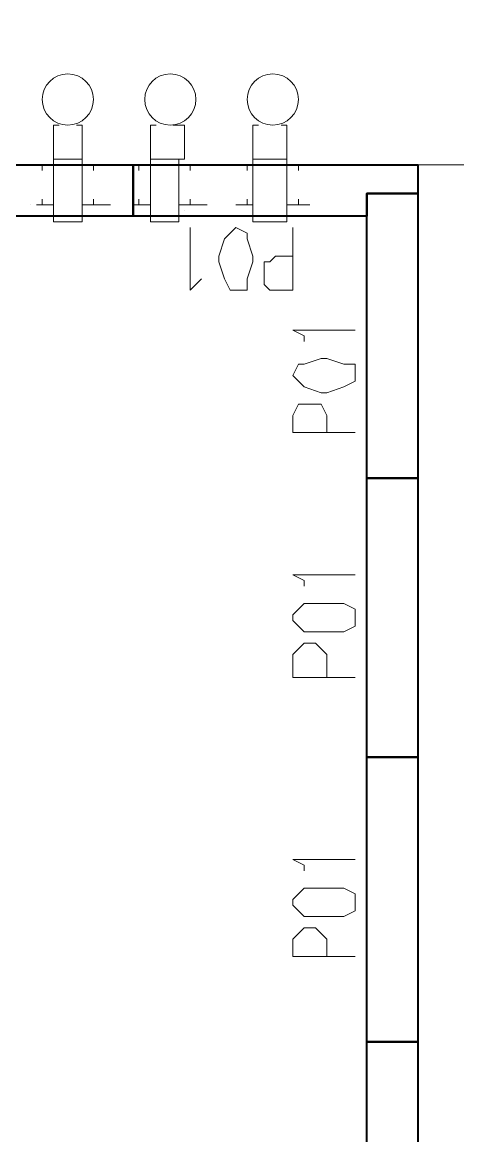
# Model space of a CAD drawing. Header units: inches. Extents: x 5 to 1823, y 18 to 726.
# Drawn here: x 494.606 to 496.324, y 303.886 to 308.276 of the extents above; entities that cross this region are included whole.
import ezdxf

# ---------------------------------------------------------------- set-up
doc = ezdxf.new("R2010")
doc.units = ezdxf.units.IN
doc.header["$MEASUREMENT"] = 0
for name, color, linetype in [('PDF2_D_Alvenaria', 7, 'Continuous'), ('PDF2_D_Paineis', 4, 'Continuous'), ('PDF2_D_Paineis PUR 150mm', 1, 'Continuous'), ('PDF2_D_Textos Paineis Parede', 3, 'Continuous'), ('PDF2_D_Válvula Eq. Pressão', 2, 'Continuous')]:
    doc.layers.add(name, color=color, linetype=linetype)

msp = doc.modelspace()

# ---------------------------------------------------------------- linework, layer by layer
at = {"layer": 'PDF2_D_Alvenaria', "lineweight": 5}
msp.add_lwpolyline([(556.181, 299.5637), (476.3641, 299.5637), (476.3641, 312.3389), (476.5662, 312.3389), (476.5662, 299.7658), (496.1668, 299.7658), (496.1668, 307.7138), (496.3688, 307.7138), (496.3688, 299.7658), (556.181, 299.7658)], dxfattribs=at)
at = {"layer": 'PDF2_D_Paineis', "lineweight": 5}
for points in [[(494.9095, 307.5566), (494.9544, 307.5566)], [(495.2911, 307.5566), (495.3361, 307.5566)], [(495.7177, 307.5566), (495.7402, 307.5566)]]:
    msp.add_lwpolyline(points, dxfattribs=at)
at = {"layer": 'PDF2_D_Paineis PUR 150mm', "lineweight": 40}
for points in [[(493.9216, 307.7138), (495.0442, 307.7138), (495.0442, 307.5117), (493.9216, 307.5117)], [(495.0442, 307.7138), (496.1668, 307.7138), (496.1668, 307.6015), (495.9647, 307.6015), (495.9647, 307.5117), (495.0442, 307.5117)], [(496.1668, 307.6015), (496.1668, 306.4789), (495.9647, 306.4789), (495.9647, 307.6015)], [(496.1668, 306.4789), (496.1668, 305.3788), (495.9647, 305.3788), (495.9647, 306.4789)], [(496.1668, 305.3788), (496.1668, 304.2562), (495.9647, 304.2562), (495.9647, 305.3788)], [(496.1668, 304.2562), (496.1668, 303.1336), (495.9647, 303.1336), (495.9647, 304.2562)]]:
    msp.add_lwpolyline(points, close=True, dxfattribs=at)
at = {"layer": 'PDF2_D_Textos Paineis Parede', "lineweight": 5}
for points in [[(495.3136, 307.2647), (495.2911, 307.2423), (495.2687, 307.2198), (495.2687, 307.4668)], [(495.6728, 307.4668), (495.6728, 307.2198), (495.6055, 307.2198), (495.583, 307.2198), (495.5606, 307.2423), (495.5606, 307.2647), (495.5606, 307.2872), (495.5606, 307.3321), (495.583, 307.3321), (495.6055, 307.3546), (495.6728, 307.3546)], [(495.7177, 307.0178), (495.7177, 307.0402), (495.6728, 307.0627), (495.9198, 307.0627)], [(495.9198, 306.6585), (495.6728, 306.6585), (495.6728, 306.7259), (495.6953, 306.7708), (495.7177, 306.7708), (495.7626, 306.7708), (495.7851, 306.7708), (495.8075, 306.7259), (495.8075, 306.6585)], [(495.7177, 306.0523), (495.7177, 306.0748), (495.6728, 306.0972), (495.9198, 306.0972)], [(495.9198, 305.6931), (495.6728, 305.6931), (495.6728, 305.7829), (495.6953, 305.8054), (495.7177, 305.8278), (495.7626, 305.8278), (495.7851, 305.8054), (495.8075, 305.7829), (495.8075, 305.6931)], [(495.7177, 304.9297), (495.7177, 304.9522), (495.6728, 304.9746), (495.9198, 304.9746)], [(495.9198, 304.593), (495.6728, 304.593), (495.6728, 304.6603), (495.6953, 304.6828), (495.7177, 304.7052), (495.7626, 304.7052), (495.7851, 304.6828), (495.8075, 304.6603), (495.8075, 304.593)]]:
    msp.add_lwpolyline(points, dxfattribs=at)
for points in [[(495.4483, 307.2198), (495.4932, 307.2198), (495.4932, 307.2647), (495.5157, 307.3321), (495.5157, 307.3546), (495.4932, 307.4219), (495.4932, 307.4444), (495.4483, 307.4668), (495.4259, 307.4444), (495.4034, 307.4219), (495.381, 307.3546), (495.381, 307.3321), (495.4034, 307.2647), (495.4259, 307.2198)], [(495.6728, 306.8831), (495.6953, 306.8606), (495.7177, 306.8382), (495.7851, 306.8157), (495.8075, 306.8157), (495.8749, 306.8382), (495.9198, 306.8606), (495.9198, 306.8831), (495.9198, 306.928), (495.8749, 306.928), (495.8075, 306.9504), (495.7851, 306.9504), (495.7177, 306.928), (495.6953, 306.928)], [(495.6728, 305.9176), (495.6953, 305.8952), (495.7177, 305.8727), (495.7851, 305.8727), (495.8075, 305.8727), (495.8749, 305.8727), (495.9198, 305.8952), (495.9198, 305.9176), (495.9198, 305.9401), (495.9198, 305.9625), (495.8749, 305.985), (495.8075, 305.985), (495.7851, 305.985), (495.7177, 305.985), (495.6953, 305.9625), (495.6728, 305.9401)], [(495.6728, 304.795), (495.6953, 304.7726), (495.7177, 304.7501), (495.7851, 304.7501), (495.8075, 304.7501), (495.8749, 304.7501), (495.9198, 304.7726), (495.9198, 304.795), (495.9198, 304.8175), (495.9198, 304.8399), (495.8749, 304.8624), (495.8075, 304.8624), (495.7851, 304.8624), (495.7177, 304.8624), (495.6953, 304.8399), (495.6728, 304.8175)]]:
    msp.add_lwpolyline(points, close=True, dxfattribs=at)
at = {"layer": 'PDF2_D_Válvula Eq. Pressão', "lineweight": 5}
for points in [[(494.8197, 307.8709), (494.8421, 307.8709), (494.8421, 307.7362), (494.8421, 307.5117), (494.8421, 307.4893), (494.7298, 307.4893), (494.7298, 307.5117), (494.7298, 307.7362), (494.7298, 307.826), (494.7298, 307.8709), (494.7523, 307.8709)], [(494.7298, 307.8709), (494.7298, 307.8709)], [(494.8421, 307.8709), (494.8421, 307.8709)], [(495.1115, 307.7362), (495.2462, 307.7362), (495.2238, 307.7362), (495.2238, 307.5117), (495.2238, 307.4893), (495.1115, 307.4893), (495.1115, 307.5117), (495.1115, 307.7362), (495.1115, 307.826), (495.1115, 307.8709), (495.134, 307.8709)], [(495.1115, 307.8709), (495.1115, 307.8709)], [(495.2013, 307.8709), (495.2462, 307.8709)], [(495.2238, 307.8709), (495.2462, 307.8709), (495.2462, 307.7362), (495.2462, 307.7587)], [(495.6279, 307.8709), (495.6504, 307.8709), (495.6504, 307.7362), (495.6504, 307.5117), (495.6504, 307.4893), (495.5157, 307.4893), (495.5157, 307.5117), (495.5157, 307.7362), (495.5157, 307.826), (495.5157, 307.8709), (495.5381, 307.8709)], [(495.5157, 307.8709), (495.5157, 307.8709)], [(495.6504, 307.8709), (495.6504, 307.8709)], [(494.8421, 307.7587), (494.8421, 307.7362), (494.7298, 307.7362)], [(495.6504, 307.7587), (495.6504, 307.7362), (495.5157, 307.7362)], [(494.64, 307.7138), (494.64, 307.7138)], [(494.6849, 307.6913), (494.6849, 307.7138), (494.6849, 307.6913), (494.6849, 307.7138), (494.7298, 307.7138), (494.6625, 307.7138), (494.6849, 307.7138), (494.7074, 307.7138)], [(494.6849, 307.7138), (494.6849, 307.7138)], [(494.6849, 307.7138), (494.6849, 307.7138)], [(494.7298, 307.7362), (494.7298, 307.7362)], [(494.7298, 307.7362), (494.7298, 307.7362)], [(494.887, 307.6913), (494.887, 307.7138), (494.887, 307.6913), (494.887, 307.7138), (494.8421, 307.7138), (494.9095, 307.7138), (494.887, 307.7138)], [(494.8421, 307.7138), (494.8421, 307.7138)], [(494.8646, 307.7138), (494.8646, 307.7138)], [(494.887, 307.7138), (494.887, 307.7138)], [(494.887, 307.7138), (494.887, 307.7138)], [(494.887, 307.7138), (494.887, 307.7138)], [(494.9095, 307.7138), (494.9095, 307.7138)], [(495.0666, 307.6913), (495.0666, 307.7138), (495.0666, 307.6913), (495.0666, 307.7138), (495.1115, 307.7138), (495.0442, 307.7138), (495.0666, 307.7138), (495.0891, 307.7138)], [(495.0666, 307.7138), (495.0666, 307.7138)], [(495.0891, 307.7138), (495.0891, 307.7138)], [(495.1115, 307.7362), (495.1115, 307.7362)], [(495.1115, 307.7362), (495.1115, 307.7362)], [(495.2687, 307.6913), (495.2687, 307.7138), (495.2687, 307.6913), (495.2687, 307.7138), (495.2462, 307.7138)], [(495.2462, 307.7138), (495.2462, 307.7138)], [(495.2687, 307.7138), (495.2687, 307.7138)], [(495.2687, 307.7138), (495.2687, 307.7138)], [(495.2687, 307.7138), (495.2687, 307.7138)], [(495.2911, 307.7138), (495.2687, 307.7138)], [(495.2911, 307.7138), (495.2911, 307.7138)], [(495.3136, 307.7138), (495.3136, 307.7138)], [(495.4932, 307.6913), (495.4932, 307.7138), (495.4932, 307.6913), (495.4932, 307.7138), (495.5157, 307.7138), (495.4483, 307.7138), (495.4932, 307.7138), (495.5157, 307.7138)], [(495.4932, 307.7138), (495.4708, 307.7138), (495.4932, 307.7138)], [(495.4932, 307.7138), (495.4932, 307.7138)], [(495.5157, 307.7362), (495.5157, 307.7362)], [(495.5157, 307.7362), (495.5157, 307.7362)], [(495.6953, 307.6913), (495.6953, 307.7138), (495.6953, 307.6913), (495.6953, 307.7138), (495.6728, 307.7138), (495.6953, 307.7138), (495.6504, 307.7138), (495.7177, 307.7138), (495.6953, 307.7138)], [(495.6504, 307.7138), (495.6504, 307.7138)], [(495.6728, 307.7138), (495.6728, 307.7138)], [(495.6728, 307.7138), (495.6728, 307.7138)], [(495.6953, 307.7138), (495.6953, 307.7138)], [(495.6953, 307.7138), (495.6953, 307.7138)], [(495.6953, 307.7138), (495.6953, 307.7138)], [(495.6953, 307.7138), (495.6953, 307.7138)], [(495.7177, 307.7138), (495.7177, 307.7138)], [(494.6849, 307.5791), (494.6849, 307.5566), (494.6849, 307.5791), (494.6849, 307.5566), (494.7298, 307.5566), (494.6625, 307.5566), (494.6849, 307.5566)], [(494.887, 307.5566), (494.9095, 307.5566), (494.887, 307.5566), (494.887, 307.5791), (494.887, 307.5566), (494.887, 307.5791)], [(495.0666, 307.5791), (495.0666, 307.5566), (495.0666, 307.5791), (495.0666, 307.5566), (495.1115, 307.5566), (495.0442, 307.5566), (495.0666, 307.5566)], [(495.2687, 307.5566), (495.2911, 307.5566), (495.2687, 307.5566), (495.2911, 307.5566), (495.2687, 307.5566), (495.2687, 307.5791), (495.2687, 307.5566), (495.2687, 307.5791)], [(495.4932, 307.5791), (495.4932, 307.5566), (495.4932, 307.5791), (495.4932, 307.5566), (495.5157, 307.5566), (495.4483, 307.5566), (495.4932, 307.5566)], [(495.6728, 307.5566), (495.6504, 307.5566), (495.6953, 307.5566), (495.6953, 307.5791), (495.6953, 307.5566), (495.6953, 307.5791)], [(494.64, 307.5566), (494.64, 307.5566)], [(494.7298, 307.5566), (494.7298, 307.5566)], [(494.8421, 307.5566), (494.8421, 307.5566)], [(494.887, 307.5566), (494.8421, 307.5566), (494.887, 307.5566)], [(494.9095, 307.5566), (494.9095, 307.5566)], [(494.9095, 307.5566), (494.9095, 307.5566)], [(495.1115, 307.5342), (495.1115, 307.5342)], [(495.2687, 307.5566), (495.2238, 307.5566), (495.2687, 307.5566)], [(495.2462, 307.5342), (495.2462, 307.5342)], [(495.2687, 307.5566), (495.2687, 307.5566)], [(495.2911, 307.5566), (495.2911, 307.5566)], [(495.3136, 307.5566), (495.3136, 307.5566)], [(495.4708, 307.5566), (495.4932, 307.5566), (495.4708, 307.5566)], [(495.4708, 307.5566), (495.4708, 307.5566)], [(495.4932, 307.5566), (495.4932, 307.5566)], [(495.5157, 307.5566), (495.5157, 307.5566)], [(495.6504, 307.5566), (495.6504, 307.5566)], [(495.6728, 307.5566), (495.6728, 307.5566)], [(495.6953, 307.5566), (495.6953, 307.5566)], [(495.7177, 307.5566), (495.7177, 307.5566)], [(495.7177, 307.5566), (495.7177, 307.5566)]]:
    msp.add_lwpolyline(points, dxfattribs=at)
at = {"layer": 'PDF2_D_Válvula Eq. Pressão', "lineweight": 0}
for points in [[(494.6625, 307.7138), (494.6625, 307.7138), (494.6625, 307.7138)], [(494.6625, 307.7138), (494.6625, 307.7138), (494.6625, 307.7138)], [(494.6625, 307.7138), (494.6625, 307.7138), (494.6625, 307.7138)], [(494.6625, 307.7138), (494.6625, 307.7138), (494.6625, 307.7138)], [(494.6625, 307.7138), (494.6625, 307.7138), (494.6625, 307.7138)], [(494.6625, 307.7138), (494.6625, 307.7138), (494.6625, 307.7138)], [(494.6625, 307.7138), (494.6625, 307.7138), (494.6625, 307.7138)], [(494.6625, 307.7138), (494.6625, 307.7138), (494.6625, 307.7138)], [(494.6625, 307.7138), (494.6625, 307.7138), (494.6625, 307.7138)], [(494.7298, 307.7138), (494.7298, 307.7138), (494.7298, 307.7138)], [(494.7298, 307.7138), (494.7298, 307.7138), (494.7298, 307.7138)], [(494.7298, 307.7138), (494.7298, 307.7138), (494.7298, 307.7138)], [(494.7298, 307.7138), (494.7298, 307.7138), (494.7298, 307.7138)], [(494.7298, 307.7138), (494.7298, 307.7138), (494.7298, 307.7138)], [(494.7298, 307.7138), (494.7298, 307.7138), (494.7298, 307.7138)], [(494.7298, 307.7138), (494.7298, 307.7138), (494.7298, 307.7138)], [(494.7298, 307.7138), (494.7298, 307.7138), (494.7298, 307.7138)], [(494.7298, 307.7138), (494.7298, 307.7138), (494.7298, 307.7138)], [(494.7298, 307.7138), (494.7298, 307.7138), (494.7298, 307.7138)], [(494.7298, 307.7138), (494.7298, 307.7138), (494.7298, 307.7138)], [(494.8421, 307.7138), (494.8421, 307.7138), (494.8421, 307.7138)], [(494.8421, 307.7138), (494.8421, 307.7138), (494.8421, 307.7138)], [(494.8421, 307.7138), (494.8421, 307.7138), (494.8421, 307.7138)], [(494.8421, 307.7138), (494.8421, 307.7138), (494.8421, 307.7138)], [(494.8421, 307.7138), (494.8421, 307.7138), (494.8421, 307.7138)], [(494.8421, 307.7138), (494.8421, 307.7138), (494.8421, 307.7138)], [(494.8421, 307.7138), (494.8421, 307.7138), (494.8421, 307.7138)], [(494.8421, 307.7138), (494.8421, 307.7138), (494.8421, 307.7138)], [(494.8421, 307.7138), (494.8421, 307.7138), (494.8421, 307.7138)], [(494.8421, 307.7138), (494.8421, 307.7138), (494.8421, 307.7138)], [(494.8421, 307.7138), (494.8421, 307.7138), (494.8421, 307.7138)], [(494.8646, 307.7138), (494.8646, 307.7138), (494.8646, 307.7138)], [(494.8646, 307.7138), (494.8646, 307.7138), (494.8646, 307.7138)], [(494.9095, 307.7138), (494.9095, 307.7138), (494.9095, 307.7138)], [(494.9095, 307.7138), (494.9095, 307.7138), (494.9095, 307.7138)], [(494.9095, 307.7138), (494.9095, 307.7138), (494.9095, 307.7138)], [(494.9095, 307.7138), (494.9095, 307.7138), (494.9095, 307.7138)], [(494.9095, 307.7138), (494.9095, 307.7138), (494.9095, 307.7138)], [(494.9095, 307.7138), (494.9095, 307.7138), (494.9095, 307.7138)], [(494.9095, 307.7138), (494.9095, 307.7138), (494.9095, 307.7138)], [(494.9095, 307.7138), (494.9095, 307.7138), (494.9095, 307.7138)], [(494.9095, 307.7138), (494.9095, 307.7138), (494.9095, 307.7138)], [(494.9095, 307.7138), (494.9095, 307.7138), (494.9095, 307.7138)], [(494.9095, 307.7138), (494.9095, 307.7138), (494.9095, 307.7138)], [(495.0442, 307.7138), (495.0442, 307.7138), (495.0442, 307.7138)], [(495.0442, 307.7138), (495.0442, 307.7138), (495.0442, 307.7138)], [(495.0442, 307.7138), (495.0442, 307.7138), (495.0442, 307.7138)], [(495.0442, 307.7138), (495.0442, 307.7138), (495.0442, 307.7138)], [(495.0442, 307.7138), (495.0442, 307.7138), (495.0442, 307.7138)], [(495.0442, 307.7138), (495.0442, 307.7138), (495.0442, 307.7138)], [(495.0442, 307.7138), (495.0442, 307.7138), (495.0442, 307.7138)], [(495.0442, 307.7138), (495.0442, 307.7138), (495.0442, 307.7138)], [(495.0442, 307.7138), (495.0442, 307.7138), (495.0442, 307.7138)], [(495.0891, 307.7138), (495.0891, 307.7138), (495.0891, 307.7138)], [(495.0891, 307.7138), (495.0891, 307.7138), (495.0891, 307.7138)], [(495.1115, 307.7138), (495.1115, 307.7138), (495.1115, 307.7138)], [(495.1115, 307.7138), (495.1115, 307.7138), (495.1115, 307.7138)], [(495.1115, 307.7138), (495.1115, 307.7138), (495.1115, 307.7138)], [(495.1115, 307.7138), (495.1115, 307.7138), (495.1115, 307.7138)], [(495.1115, 307.7138), (495.1115, 307.7138), (495.1115, 307.7138)], [(495.1115, 307.7138), (495.1115, 307.7138), (495.1115, 307.7138)], [(495.1115, 307.7138), (495.1115, 307.7138), (495.1115, 307.7138)], [(495.1115, 307.7138), (495.1115, 307.7138), (495.1115, 307.7138)], [(495.1115, 307.7138), (495.1115, 307.7138), (495.1115, 307.7138)], [(495.1115, 307.7138), (495.1115, 307.7138), (495.1115, 307.7138)], [(495.1115, 307.7138), (495.1115, 307.7138), (495.1115, 307.7138)], [(495.2238, 307.7138), (495.2238, 307.7138), (495.2238, 307.7138)], [(495.2238, 307.7138), (495.2238, 307.7138), (495.2238, 307.7138)], [(495.2238, 307.7138), (495.2238, 307.7138), (495.2238, 307.7138)], [(495.2238, 307.7138), (495.2238, 307.7138), (495.2238, 307.7138)], [(495.2462, 307.7138), (495.2462, 307.7138), (495.2462, 307.7138)], [(495.2462, 307.7138), (495.2462, 307.7138), (495.2462, 307.7138)], [(495.2462, 307.7138), (495.2462, 307.7138), (495.2462, 307.7138)], [(495.2462, 307.7138), (495.2462, 307.7138), (495.2462, 307.7138)], [(495.2462, 307.7138), (495.2462, 307.7138), (495.2462, 307.7138)], [(495.3136, 307.7138), (495.3136, 307.7138), (495.3136, 307.7138)], [(495.3136, 307.7138), (495.3136, 307.7138), (495.3136, 307.7138)], [(495.3136, 307.7138), (495.3136, 307.7138), (495.3136, 307.7138)], [(495.3136, 307.7138), (495.3136, 307.7138), (495.3136, 307.7138)], [(495.3136, 307.7138), (495.3136, 307.7138), (495.3136, 307.7138)], [(495.3136, 307.7138), (495.3136, 307.7138), (495.3136, 307.7138)], [(495.3136, 307.7138), (495.3136, 307.7138), (495.3136, 307.7138)], [(495.3136, 307.7138), (495.3136, 307.7138), (495.3136, 307.7138)], [(495.3136, 307.7138), (495.3136, 307.7138), (495.3136, 307.7138)], [(495.4483, 307.7138), (495.4483, 307.7138), (495.4483, 307.7138)], [(495.4483, 307.7138), (495.4483, 307.7138), (495.4483, 307.7138)], [(495.4483, 307.7138), (495.4483, 307.7138), (495.4483, 307.7138)], [(495.4483, 307.7138), (495.4483, 307.7138), (495.4483, 307.7138)], [(495.4483, 307.7138), (495.4483, 307.7138), (495.4483, 307.7138)], [(495.4483, 307.7138), (495.4483, 307.7138), (495.4483, 307.7138)], [(495.4483, 307.7138), (495.4483, 307.7138), (495.4483, 307.7138)], [(495.4483, 307.7138), (495.4483, 307.7138), (495.4483, 307.7138)], [(495.4483, 307.7138), (495.4483, 307.7138), (495.4483, 307.7138)], [(495.5157, 307.7138), (495.5157, 307.7138), (495.5157, 307.7138)], [(495.5157, 307.7138), (495.5157, 307.7138), (495.5157, 307.7138)], [(495.5157, 307.7138), (495.5157, 307.7138), (495.5157, 307.7138)], [(495.5157, 307.7138), (495.5157, 307.7138), (495.5157, 307.7138)], [(495.5157, 307.7138), (495.5157, 307.7138), (495.5157, 307.7138)], [(495.5157, 307.7138), (495.5157, 307.7138), (495.5157, 307.7138)], [(495.5157, 307.7138), (495.5157, 307.7138), (495.5157, 307.7138)], [(495.5157, 307.7138), (495.5157, 307.7138), (495.5157, 307.7138)], [(495.5157, 307.7138), (495.5157, 307.7138), (495.5157, 307.7138)], [(495.5157, 307.7138), (495.5157, 307.7138), (495.5157, 307.7138)], [(495.5157, 307.7138), (495.5157, 307.7138), (495.5157, 307.7138)], [(495.6504, 307.7138), (495.6504, 307.7138), (495.6504, 307.7138)], [(495.6504, 307.7138), (495.6504, 307.7138), (495.6504, 307.7138)], [(495.6504, 307.7138), (495.6504, 307.7138), (495.6504, 307.7138)], [(495.6504, 307.7138), (495.6504, 307.7138), (495.6504, 307.7138)], [(495.6504, 307.7138), (495.6504, 307.7138), (495.6504, 307.7138)], [(495.6504, 307.7138), (495.6504, 307.7138), (495.6504, 307.7138)], [(495.6504, 307.7138), (495.6504, 307.7138), (495.6504, 307.7138)], [(495.6504, 307.7138), (495.6504, 307.7138), (495.6504, 307.7138)], [(495.6504, 307.7138), (495.6504, 307.7138), (495.6504, 307.7138)], [(495.6504, 307.7138), (495.6504, 307.7138), (495.6504, 307.7138)], [(495.6504, 307.7138), (495.6504, 307.7138), (495.6504, 307.7138)], [(495.6728, 307.7138), (495.6728, 307.7138), (495.6728, 307.7138)], [(495.6728, 307.7138), (495.6728, 307.7138), (495.6728, 307.7138)], [(495.7177, 307.7138), (495.7177, 307.7138), (495.7177, 307.7138)], [(495.7177, 307.7138), (495.7177, 307.7138), (495.7177, 307.7138)], [(495.7177, 307.7138), (495.7177, 307.7138), (495.7177, 307.7138)], [(495.7177, 307.7138), (495.7177, 307.7138), (495.7177, 307.7138)], [(495.7177, 307.7138), (495.7177, 307.7138), (495.7177, 307.7138)], [(495.7177, 307.7138), (495.7177, 307.7138), (495.7177, 307.7138)], [(495.7177, 307.7138), (495.7177, 307.7138), (495.7177, 307.7138)], [(495.7177, 307.7138), (495.7177, 307.7138), (495.7177, 307.7138)], [(495.7177, 307.7138), (495.7177, 307.7138), (495.7177, 307.7138)], [(495.7177, 307.7138), (495.7177, 307.7138), (495.7177, 307.7138)], [(495.7177, 307.7138), (495.7177, 307.7138), (495.7177, 307.7138)], [(494.6625, 307.5566), (494.6625, 307.5566), (494.6625, 307.5566)], [(494.6625, 307.5566), (494.6625, 307.5566), (494.6625, 307.5566)], [(494.6625, 307.5566), (494.6625, 307.5566), (494.6625, 307.5566)], [(494.6625, 307.5566), (494.6625, 307.5566), (494.6625, 307.5566)], [(494.6625, 307.5566), (494.6625, 307.5566), (494.6625, 307.5566)], [(494.6625, 307.5566), (494.6625, 307.5566), (494.6625, 307.5566)], [(494.6625, 307.5566), (494.6625, 307.5566), (494.6625, 307.5566)], [(494.7298, 307.5566), (494.7298, 307.5566), (494.7298, 307.5566)], [(494.7298, 307.5566), (494.7298, 307.5566), (494.7298, 307.5566)], [(494.7298, 307.5566), (494.7298, 307.5566), (494.7298, 307.5566)], [(494.7298, 307.5566), (494.7298, 307.5566), (494.7298, 307.5566)], [(494.7298, 307.5566), (494.7298, 307.5566), (494.7298, 307.5566)], [(494.7298, 307.5566), (494.7298, 307.5566), (494.7298, 307.5566)], [(494.7298, 307.5566), (494.7298, 307.5566), (494.7298, 307.5566)], [(494.7298, 307.5566), (494.7298, 307.5566), (494.7298, 307.5566)], [(494.7298, 307.5566), (494.7298, 307.5566), (494.7298, 307.5566)], [(494.7298, 307.5566), (494.7298, 307.5566), (494.7298, 307.5566)], [(494.7298, 307.5566), (494.7298, 307.5566), (494.7298, 307.5566)], [(494.8421, 307.5566), (494.8421, 307.5566), (494.8421, 307.5566)], [(494.8421, 307.5566), (494.8421, 307.5566), (494.8421, 307.5566)], [(494.8421, 307.5566), (494.8421, 307.5566), (494.8421, 307.5566)], [(494.8421, 307.5566), (494.8421, 307.5566), (494.8421, 307.5566)], [(494.8421, 307.5566), (494.8421, 307.5566), (494.8421, 307.5566)], [(494.8421, 307.5566), (494.8421, 307.5566), (494.8421, 307.5566)], [(494.8421, 307.5566), (494.8421, 307.5566), (494.8421, 307.5566)], [(494.8421, 307.5566), (494.8421, 307.5566), (494.8421, 307.5566)], [(494.8421, 307.5566), (494.8421, 307.5566), (494.8421, 307.5566)], [(494.8421, 307.5566), (494.8421, 307.5566), (494.8421, 307.5566)], [(494.8421, 307.5566), (494.8421, 307.5566), (494.8421, 307.5566)], [(494.8421, 307.5566), (494.8421, 307.5566), (494.8421, 307.5566)], [(494.8421, 307.5566), (494.8421, 307.5566), (494.8421, 307.5566)], [(494.9095, 307.5566), (494.9095, 307.5566), (494.9095, 307.5566)], [(494.9095, 307.5566), (494.9095, 307.5566), (494.9095, 307.5566)], [(494.9095, 307.5566), (494.9095, 307.5566), (494.9095, 307.5566)], [(494.9095, 307.5566), (494.9095, 307.5566), (494.9095, 307.5566)], [(494.9095, 307.5566), (494.9095, 307.5566), (494.9095, 307.5566)], [(494.9095, 307.5566), (494.9095, 307.5566), (494.9095, 307.5566)], [(494.9095, 307.5566), (494.9095, 307.5566), (494.9095, 307.5566)], [(494.9095, 307.5566), (494.9095, 307.5566), (494.9095, 307.5566)], [(494.9095, 307.5566), (494.9095, 307.5566), (494.9095, 307.5566)], [(494.9095, 307.5566), (494.9095, 307.5566), (494.9095, 307.5566)], [(494.9095, 307.5566), (494.9095, 307.5566), (494.9095, 307.5566)], [(494.9095, 307.5566), (494.9095, 307.5566), (494.9095, 307.5566)], [(494.9095, 307.5566), (494.9095, 307.5566), (494.9095, 307.5566)], [(494.9095, 307.5566), (494.9095, 307.5566), (494.9095, 307.5566)], [(494.9095, 307.5566), (494.9095, 307.5566), (494.9095, 307.5566)], [(495.0442, 307.5566), (495.0442, 307.5566), (495.0442, 307.5566)], [(495.0442, 307.5566), (495.0442, 307.5566), (495.0442, 307.5566)], [(495.0442, 307.5566), (495.0442, 307.5566), (495.0442, 307.5566)], [(495.0442, 307.5566), (495.0442, 307.5566), (495.0442, 307.5566)], [(495.0442, 307.5566), (495.0442, 307.5566), (495.0442, 307.5566)], [(495.0442, 307.5566), (495.0442, 307.5566), (495.0442, 307.5566)], [(495.0442, 307.5566), (495.0442, 307.5566), (495.0442, 307.5566)], [(495.1115, 307.5566), (495.1115, 307.5566), (495.1115, 307.5566)], [(495.1115, 307.5566), (495.1115, 307.5566), (495.1115, 307.5566)], [(495.1115, 307.5566), (495.1115, 307.5566), (495.1115, 307.5566)], [(495.1115, 307.5566), (495.1115, 307.5566), (495.1115, 307.5566)], [(495.1115, 307.5566), (495.1115, 307.5566), (495.1115, 307.5566)], [(495.1115, 307.5566), (495.1115, 307.5566), (495.1115, 307.5566)], [(495.1115, 307.5566), (495.1115, 307.5566), (495.1115, 307.5566)], [(495.1115, 307.5566), (495.1115, 307.5566), (495.1115, 307.5566)], [(495.1115, 307.5566), (495.1115, 307.5566), (495.1115, 307.5566)], [(495.2238, 307.5566), (495.2238, 307.5566), (495.2238, 307.5566)], [(495.2238, 307.5566), (495.2238, 307.5566), (495.2238, 307.5566)], [(495.2462, 307.5566), (495.2462, 307.5566), (495.2462, 307.5566)], [(495.2462, 307.5566), (495.2462, 307.5566), (495.2462, 307.5566)], [(495.2462, 307.5566), (495.2462, 307.5566), (495.2462, 307.5566)], [(495.2462, 307.5566), (495.2462, 307.5566), (495.2462, 307.5566)], [(495.2462, 307.5566), (495.2462, 307.5566), (495.2462, 307.5566)], [(495.2462, 307.5566), (495.2462, 307.5566), (495.2462, 307.5566)], [(495.2462, 307.5566), (495.2462, 307.5566), (495.2462, 307.5566)], [(495.3136, 307.5566), (495.3136, 307.5566), (495.3136, 307.5566)], [(495.3136, 307.5566), (495.3136, 307.5566), (495.3136, 307.5566)], [(495.3136, 307.5566), (495.3136, 307.5566), (495.3136, 307.5566)], [(495.3136, 307.5566), (495.3136, 307.5566), (495.3136, 307.5566)], [(495.3136, 307.5566), (495.3136, 307.5566), (495.3136, 307.5566)], [(495.3136, 307.5566), (495.3136, 307.5566), (495.3136, 307.5566)], [(495.3136, 307.5566), (495.3136, 307.5566), (495.3136, 307.5566)], [(495.3136, 307.5566), (495.3136, 307.5566), (495.3136, 307.5566)], [(495.3136, 307.5566), (495.3136, 307.5566), (495.3136, 307.5566)], [(495.3136, 307.5566), (495.3136, 307.5566), (495.3136, 307.5566)], [(495.3136, 307.5566), (495.3136, 307.5566), (495.3136, 307.5566)], [(495.3136, 307.5566), (495.3136, 307.5566), (495.3136, 307.5566)], [(495.3136, 307.5566), (495.3136, 307.5566), (495.3136, 307.5566)], [(495.4483, 307.5566), (495.4483, 307.5566), (495.4483, 307.5566)], [(495.4483, 307.5566), (495.4483, 307.5566), (495.4483, 307.5566)], [(495.4483, 307.5566), (495.4483, 307.5566), (495.4483, 307.5566)], [(495.4483, 307.5566), (495.4483, 307.5566), (495.4483, 307.5566)], [(495.4483, 307.5566), (495.4483, 307.5566), (495.4483, 307.5566)], [(495.4483, 307.5566), (495.4483, 307.5566), (495.4483, 307.5566)], [(495.4483, 307.5566), (495.4483, 307.5566), (495.4483, 307.5566)], [(495.5157, 307.5566), (495.5157, 307.5566), (495.5157, 307.5566)], [(495.5157, 307.5566), (495.5157, 307.5566), (495.5157, 307.5566)], [(495.5157, 307.5566), (495.5157, 307.5566), (495.5157, 307.5566)], [(495.5157, 307.5566), (495.5157, 307.5566), (495.5157, 307.5566)], [(495.5157, 307.5566), (495.5157, 307.5566), (495.5157, 307.5566)], [(495.5157, 307.5566), (495.5157, 307.5566), (495.5157, 307.5566)], [(495.5157, 307.5566), (495.5157, 307.5566), (495.5157, 307.5566)], [(495.5157, 307.5566), (495.5157, 307.5566), (495.5157, 307.5566)], [(495.5157, 307.5566), (495.5157, 307.5566), (495.5157, 307.5566)], [(495.5157, 307.5566), (495.5157, 307.5566), (495.5157, 307.5566)], [(495.5157, 307.5566), (495.5157, 307.5566), (495.5157, 307.5566)], [(495.6504, 307.5566), (495.6504, 307.5566), (495.6504, 307.5566)], [(495.6504, 307.5566), (495.6504, 307.5566), (495.6504, 307.5566)], [(495.6504, 307.5566), (495.6504, 307.5566), (495.6504, 307.5566)], [(495.6504, 307.5566), (495.6504, 307.5566), (495.6504, 307.5566)], [(495.6504, 307.5566), (495.6504, 307.5566), (495.6504, 307.5566)], [(495.6504, 307.5566), (495.6504, 307.5566), (495.6504, 307.5566)], [(495.6504, 307.5566), (495.6504, 307.5566), (495.6504, 307.5566)], [(495.6504, 307.5566), (495.6504, 307.5566), (495.6504, 307.5566)], [(495.6504, 307.5566), (495.6504, 307.5566), (495.6504, 307.5566)], [(495.6504, 307.5566), (495.6504, 307.5566), (495.6504, 307.5566)], [(495.6504, 307.5566), (495.6504, 307.5566), (495.6504, 307.5566)], [(495.6504, 307.5566), (495.6504, 307.5566), (495.6504, 307.5566)], [(495.6504, 307.5566), (495.6504, 307.5566), (495.6504, 307.5566)], [(495.7177, 307.5566), (495.7177, 307.5566), (495.7177, 307.5566)], [(495.7177, 307.5566), (495.7177, 307.5566), (495.7177, 307.5566)], [(495.7177, 307.5566), (495.7177, 307.5566), (495.7177, 307.5566)], [(495.7177, 307.5566), (495.7177, 307.5566), (495.7177, 307.5566)], [(495.7177, 307.5566), (495.7177, 307.5566), (495.7177, 307.5566)], [(495.7177, 307.5566), (495.7177, 307.5566), (495.7177, 307.5566)], [(495.7177, 307.5566), (495.7177, 307.5566), (495.7177, 307.5566)], [(495.7177, 307.5566), (495.7177, 307.5566), (495.7177, 307.5566)], [(495.7177, 307.5566), (495.7177, 307.5566), (495.7177, 307.5566)], [(495.7177, 307.5566), (495.7177, 307.5566), (495.7177, 307.5566)], [(495.7177, 307.5566), (495.7177, 307.5566), (495.7177, 307.5566)], [(495.7177, 307.5566), (495.7177, 307.5566), (495.7177, 307.5566)], [(495.7177, 307.5566), (495.7177, 307.5566), (495.7177, 307.5566)], [(495.7177, 307.5566), (495.7177, 307.5566), (495.7177, 307.5566)], [(495.7177, 307.5566), (495.7177, 307.5566), (495.7177, 307.5566)]]:
    msp.add_lwpolyline(points, dxfattribs=at)
for points in [[(494.7298, 307.7362), (494.7298, 307.7362), (494.7298, 307.7362)], [(494.8421, 307.7362), (494.8421, 307.7362), (494.8421, 307.7362)], [(495.1115, 307.7362), (495.1115, 307.7362), (495.1115, 307.7362)], [(495.5157, 307.7362), (495.5157, 307.7362), (495.5157, 307.7362)], [(495.6504, 307.7362), (495.6504, 307.7362), (495.6504, 307.7362)], [(495.1115, 307.5566), (495.1115, 307.5566), (495.1115, 307.5566)]]:
    msp.add_lwpolyline(points, close=True, dxfattribs=at)
at = {"layer": 'PDF2_D_Válvula Eq. Pressão', "lineweight": 5}
for points in [[(495.2687, 307.7138), (495.2911, 307.7138), (495.2687, 307.7138), (495.2238, 307.7138), (495.2911, 307.7138)], [(495.6953, 307.5566), (495.7177, 307.5566), (495.6953, 307.5566), (495.6728, 307.5566)]]:
    msp.add_lwpolyline(points, close=True, dxfattribs=at)
for centre in [(494.786, 307.972), (494.786, 307.972), (495.1901, 307.972), (495.1901, 307.972), (495.5943, 307.972), (495.5943, 307.972)]:
    msp.add_circle(centre, 0.101, dxfattribs=at)
at = {"layer": 'PDF2_D_Válvula Eq. Pressão', "transparency": 33554559}
for points in [[(494.6849, 307.7138), (494.7074, 307.7138), (494.7074, 307.7138)], [(494.7074, 307.7138), (494.7074, 307.7138), (494.6849, 307.7138)], [(495.2238, 307.7362), (495.2462, 307.7362), (495.2462, 307.7362)], [(495.2238, 307.7138), (495.2462, 307.7138), (495.2462, 307.7138)], [(495.2462, 307.7138), (495.2462, 307.7138), (495.2238, 307.7138)], [(495.2462, 307.7138), (495.2687, 307.7138), (495.2687, 307.7138)], [(495.2687, 307.7138), (495.2687, 307.7138), (495.2462, 307.7138)], [(495.2911, 307.7138), (495.3136, 307.7138), (495.3136, 307.7138)], [(495.3136, 307.7138), (495.3136, 307.7138), (495.2911, 307.7138)], [(495.4932, 307.7138), (495.5157, 307.7138), (495.5157, 307.7138)], [(495.5157, 307.7138), (495.5157, 307.7138), (495.4932, 307.7138)], [(495.1115, 307.5566), (495.1115, 307.5342), (495.1115, 307.5342)], [(495.2238, 307.5342), (495.2238, 307.5566), (495.2238, 307.5566)], [(495.2238, 307.5566), (495.2238, 307.5566), (495.2238, 307.5342)], [(495.2238, 307.5566), (495.2462, 307.5566), (495.2462, 307.5566)], [(495.2462, 307.5566), (495.2462, 307.5566), (495.2238, 307.5566)], [(495.2911, 307.5566), (495.3136, 307.5566), (495.3136, 307.5566)], [(495.3136, 307.5566), (495.3136, 307.5566), (495.2911, 307.5566)]]:
    msp.add_solid(points, dxfattribs=at)

doc.saveas('drawing.dxf')
